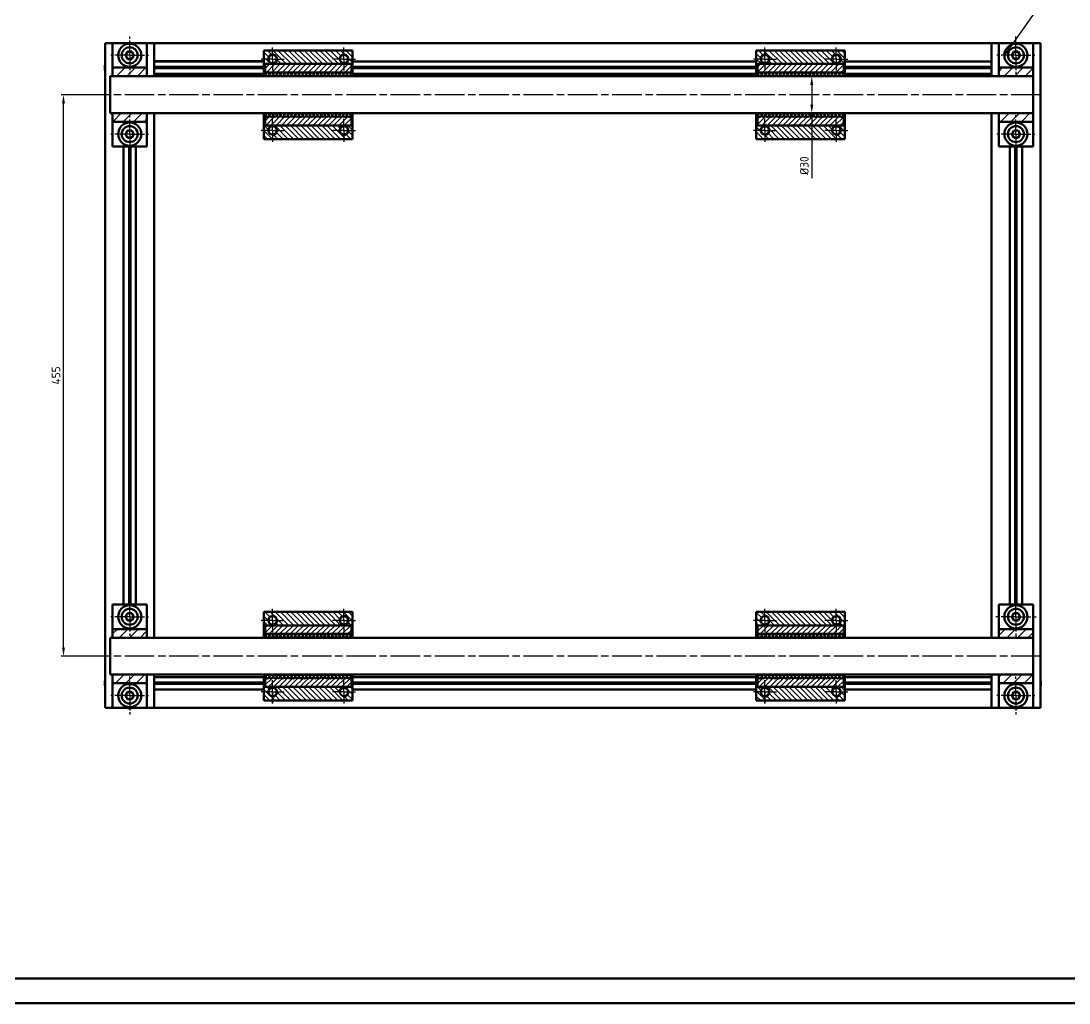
# Model space of a CAD drawing. Header units: millimetres. Extents: x 32504 to 36677, y 41990 to 42879.
# Drawn here: x 35896.6 to 36322.3, y 42037.6 to 42436.4 of the extents above; entities that cross this region are included whole.
import ezdxf

# ---------------------------------------------------------------- set-up
doc = ezdxf.new("R2010")
doc.units = ezdxf.units.MM
doc.linetypes.add('AM_ISO08W050', pattern=[18, 12, -1.5, 3, -1.5])
doc.linetypes.add('AM_ISO08W050x2', pattern=[9, 6, -0.75, 1.5, -0.75])
for name, color, linetype, lineweight in [('AM_0N', 7, 'Continuous', 50), ('AM_5', 3, 'Continuous', 25), ('Duong_tam', 4, 'AM_ISO08W050', 25), ('Net_dam', 7, 'Continuous', 50), ('Net_manh', 3, 'Continuous', 25)]:
    doc.layers.add(name, color=color, linetype=linetype, lineweight=lineweight)
doc.styles.add('TCVN', font='tcvn7284-2003i.ttf')
doc.dimstyles.new('TCVN$0', dxfattribs={"dimtxt": 3.5, "dimasz": 3.5, "dimexe": 1, "dimexo": 1, "dimgap": 1.3, "dimtad": 1, "dimdsep": 46, "dimtxsty": 'TCVN', "dimcen": 0, "dimclrd": 3, "dimclre": 3, "dimclrt": 2, "dimadec": 0, "dimazin": 2, "dimtp": 0.1, "dimtm": 0.1, "dimtfac": 0.71, "dimtmove": 0, "dimatfit": 3, "dimfxl": 1, "dimtfill": 1, "dimlwd": 25, "dimlwe": 25, "dimarcsym": 1})
pattern_1 = [(45, (46983.0845, 61853.6284), (-2.12132034, 2.12132034), [])]

# ---------------------------------------------------------------- blocks, each defined once
blk = doc.blocks.new('*D40')
at = {"layer": 'Defpoints', "color": 0, "transparency": 16777216}
for p in [(36226.78, 42413.98), (36217.83, 42398.98), (36226.78, 42398.98)]:
    blk.add_point(p, dxfattribs=at)
at = {"layer": 'Net_dam', "color": 3, "linetype": 'ByBlock', "lineweight": 25, "transparency": 16777216}
for p, q in [((36225.78, 42413.98), (36216.83, 42413.98)), ((36217.83, 42410.48), (36217.83, 42402.48)), ((36225.78, 42398.98), (36216.83, 42398.98)), ((36217.83, 42398.98), (36217.83, 42372.54))]:
    blk.add_line(p, q, dxfattribs=at)
at = {"layer": 'Net_dam', "color": 3, "transparency": 16777216}
for points in [[(36217.24, 42410.48), (36218.41, 42410.48), (36217.83, 42413.98)], [(36217.24, 42402.48), (36218.41, 42402.48), (36217.83, 42398.98)]]:
    blk.add_solid(points, dxfattribs=at)
at = {"layer": 'Net_dam', "color": 2, "transparency": 16777216, "insert": (36214.78, 42377.69), "char_height": 3.5, "attachment_point": 5, "rotation": 90, "style": 'TCVN', "bg_fill": 3, "box_fill_scale": 1.1, "bg_fill_color": 256, "bg_fill_true_color": 13158600, "bg_fill_transparency": 0}
blk.add_mtext('%%C30', dxfattribs=at)
blk = doc.blocks.new('*D41')
at = {"layer": 'Defpoints', "color": 0, "transparency": 16777216}
for p in [(35913.87, 42406.48), (35932.76, 42406.48), (35932.76, 42178.48)]:
    blk.add_point(p, dxfattribs=at)
at = {"layer": 'Net_dam', "color": 3, "linetype": 'ByBlock', "lineweight": 25, "transparency": 16777216}
for p, q in [((35931.76, 42406.48), (35912.87, 42406.48)), ((35913.87, 42181.98), (35913.87, 42402.98)), ((35931.76, 42178.48), (35912.87, 42178.48))]:
    blk.add_line(p, q, dxfattribs=at)
at = {"layer": 'Net_dam', "color": 3, "transparency": 16777216}
for points in [[(35913.29, 42402.98), (35914.46, 42402.98), (35913.87, 42406.48)], [(35913.29, 42181.98), (35914.46, 42181.98), (35913.87, 42178.48)]]:
    blk.add_solid(points, dxfattribs=at)
at = {"layer": 'Net_dam', "color": 2, "transparency": 16777216, "insert": (35910.82, 42292.48), "char_height": 3.5, "attachment_point": 5, "rotation": 90, "style": 'TCVN', "bg_fill": 3, "box_fill_scale": 1.1, "bg_fill_color": 256, "bg_fill_true_color": 13158600, "bg_fill_transparency": 0}
blk.add_mtext('455', dxfattribs=at)

msp = doc.modelspace()

# ---------------------------------------------------------------- hatches: boundary and pattern name
at = {"layer": 'AM_5'}
h = msp.add_hatch(color=256, dxfattribs=at)
edge = h.paths.add_edge_path(flags=0)
edge.add_arc((36296.0616, 42422.4845), 0.4375, 0, 360)
at = {"layer": 'Net_manh'}
h = msp.add_hatch(dxfattribs=at)
h.set_pattern_fill('_U', color=256, scale=1.5, angle=315, style=0, pattern_type=0)
h.set_pattern_definition([(315, (46983.0845, 61853.6284), (1.06066017, 1.06066017), [])])
h.paths.add_polyline_path([(36195.2958, 42196.4845), (36195.2958, 42190.9845), (36231.2958, 42190.9845), (36231.2958, 42196.4845)])
h.paths.add_polyline_path([(36197.1009, 42192.9845, -1), (36200.4907, 42192.9845, -1)], flags=16)
h.paths.add_polyline_path([(36229.4907, 42192.9845, -1), (36226.1009, 42192.9845, -1)], flags=16)
h.paths.add_polyline_path([(36231.2958, 42160.4845), (36231.2958, 42165.9845), (36195.2958, 42165.9845), (36195.2958, 42160.4845)])
h.paths.add_polyline_path([(36197.1009, 42163.9845, -1), (36200.4907, 42163.9845, -1)], flags=16)
h.paths.add_polyline_path([(36229.4907, 42163.9845, -1), (36226.1009, 42163.9845, -1)], flags=16)
h.paths.add_polyline_path([(35995.2958, 42196.4845), (35995.2958, 42190.9845), (36031.2958, 42190.9845), (36031.2958, 42196.4845)])
h.paths.add_polyline_path([(36029.4907, 42192.9845, -1), (36026.1009, 42192.9845, -1)], flags=16)
h.paths.add_polyline_path([(35997.1009, 42192.9845, -1), (36000.4907, 42192.9845, -1)], flags=16)
h.paths.add_polyline_path([(35995.2958, 42165.9845), (35995.2958, 42160.4845), (36031.2958, 42160.4845), (36031.2958, 42165.9845)])
h.paths.add_polyline_path([(35997.1009, 42163.9845, -1), (36000.4907, 42163.9845, -1)], flags=16)
h.paths.add_polyline_path([(36029.4907, 42163.9845, -1), (36026.1009, 42163.9845, -1)], flags=16)
h.paths.add_polyline_path([(36031.2958, 42418.9845), (36031.2958, 42424.4845), (35995.2958, 42424.4845), (35995.2958, 42418.9845)])
h.paths.add_polyline_path([(35997.1009, 42420.9845, -1), (36000.4907, 42420.9845, -1)], flags=16)
h.paths.add_polyline_path([(36029.4907, 42420.9845, -1), (36026.1009, 42420.9845, -1)], flags=16)
h.paths.add_polyline_path([(36031.2958, 42388.4845), (36031.2958, 42393.9845), (35995.2958, 42393.9845), (35995.2958, 42388.4845)])
h.paths.add_polyline_path([(35997.1009, 42391.9845, -1), (36000.4907, 42391.9845, -1)], flags=16)
h.paths.add_polyline_path([(36029.4907, 42391.9845, -1), (36026.1009, 42391.9845, -1)], flags=16)
h.paths.add_polyline_path([(36195.2958, 42424.4845), (36195.2958, 42418.9845), (36231.2958, 42418.9845), (36231.2958, 42424.4845)])
h.paths.add_polyline_path([(36197.1009, 42420.9845, -1), (36200.4907, 42420.9845, -1)], flags=16)
h.paths.add_polyline_path([(36229.4907, 42420.9845, -1), (36226.1009, 42420.9845, -1)], flags=16)
h.paths.add_polyline_path([(36231.2958, 42388.4845), (36231.2958, 42393.9845), (36195.2958, 42393.9845), (36195.2958, 42388.4845)])
h.paths.add_polyline_path([(36226.1009, 42391.9845, -1), (36229.4907, 42391.9845, -1)], flags=16)
h.paths.add_polyline_path([(36197.1009, 42391.9845, -1), (36200.4907, 42391.9845, -1)], flags=16)
h = msp.add_hatch(dxfattribs=at)
h.set_pattern_fill('_U', color=256, scale=3, angle=45, style=0, pattern_type=0)
h.set_pattern_definition(pattern_1)
h.paths.add_polyline_path([(35947.7616, 42185.9845), (35947.7616, 42189.4845), (35933.7616, 42189.4845), (35933.7616, 42185.9845)])
h.paths.add_polyline_path([(35947.7616, 42167.4845), (35947.7616, 42170.9845), (35933.7616, 42170.9845), (35933.7616, 42167.4845)])
h.paths.add_polyline_path([(35947.7616, 42413.9845), (35947.7616, 42417.4845), (35933.7616, 42417.4845), (35933.7616, 42413.9845)])
h.paths.add_polyline_path([(35947.7616, 42395.4845), (35947.7616, 42398.9845), (35933.7616, 42398.9845), (35933.7616, 42395.4845)])
h.paths.add_polyline_path([(36307.7616, 42413.9845), (36307.7616, 42417.4845), (36293.7616, 42417.4845), (36293.7616, 42413.9845)])
h.paths.add_polyline_path([(36307.7616, 42395.4845), (36307.7616, 42398.9845), (36293.7616, 42398.9845), (36293.7616, 42395.4845)])
h = msp.add_hatch(dxfattribs=at)
h.set_pattern_fill('_U', color=256, scale=1.5, angle=45, style=0, pattern_type=0)
h.set_pattern_definition([(45, (46983.0845, 61853.6284), (-1.06066017, 1.06066017), [])])
h.paths.add_polyline_path([(36195.7958, 42190.9845), (36230.7958, 42190.9845), (36230.7958, 42187.5265), (36195.7958, 42187.5265)])
h.paths.add_polyline_path([(36195.7958, 42170.1925, 0.46029597), (36196.6614, 42169.4515, 0.46029597), (36197.527, 42170.1925, 1), (36199.027, 42170.1925, 1), (36200.527, 42170.1925, 1), (36202.027, 42170.1925, 1), (36203.527, 42170.1925, 1), (36205.027, 42170.1925, 1), (36206.527, 42170.1925, 1), (36208.027, 42170.1925, 1), (36209.527, 42170.1925, 1), (36211.027, 42170.1925, 1), (36212.527, 42170.1925, 1), (36214.027, 42170.1925, 1), (36215.527, 42170.1925, 1), (36217.027, 42170.1925, 1), (36218.527, 42170.1925, 1), (36220.027, 42170.1925, 1), (36221.527, 42170.1925, 1), (36223.027, 42170.1925, 1), (36224.527, 42170.1925, 1), (36226.027, 42170.1925, 1), (36227.527, 42170.1925, 1), (36229.027, 42170.1925, 0.46802994), (36229.9114, 42169.4547, 0.46802994), (36230.7958, 42170.1925), (36230.7958, 42169.4425), (36230.7958, 42165.9845), (36195.7958, 42165.9845)])
h.paths.add_polyline_path([(35995.7958, 42190.9845), (36030.7958, 42190.9845), (36030.7958, 42187.5265), (35995.7958, 42187.5265)])
h.paths.add_polyline_path([(35995.7958, 42170.1925, 0.46029597), (35996.6614, 42169.4515, 0.46029597), (35997.527, 42170.1925, 1), (35999.027, 42170.1925, 1), (36000.527, 42170.1925, 1), (36002.027, 42170.1925, 1), (36003.527, 42170.1925, 1), (36005.027, 42170.1925, 1), (36006.527, 42170.1925, 1), (36008.027, 42170.1925, 1), (36009.527, 42170.1925, 1), (36011.027, 42170.1925, 1), (36012.527, 42170.1925, 1), (36014.027, 42170.1925, 1), (36015.527, 42170.1925, 1), (36017.027, 42170.1925, 1), (36018.527, 42170.1925, 1), (36020.027, 42170.1925, 1), (36021.527, 42170.1925, 1), (36023.027, 42170.1925, 1), (36024.527, 42170.1925, 1), (36026.027, 42170.1925, 1), (36027.527, 42170.1925, 1), (36029.027, 42170.1925, 0.46802994), (36029.9114, 42169.4547, 0.46802994), (36030.7958, 42170.1925), (36030.7958, 42169.4425), (36030.7958, 42165.9845), (35995.7958, 42165.9845)])
h.paths.add_polyline_path([(35995.7958, 42398.1925, 0.46029597), (35996.6614, 42397.4515, 0.46029597), (35997.527, 42398.1925, 1), (35999.027, 42398.1925, 1), (36000.527, 42398.1925, 1), (36002.027, 42398.1925, 1), (36003.527, 42398.1925, 1), (36005.027, 42398.1925, 1), (36006.527, 42398.1925, 1), (36008.027, 42398.1925, 1), (36009.527, 42398.1925, 1), (36011.027, 42398.1925, 1), (36012.527, 42398.1925, 1), (36014.027, 42398.1925, 1), (36015.527, 42398.1925, 1), (36017.027, 42398.1925, 1), (36018.527, 42398.1925, 1), (36020.027, 42398.1925, 1), (36021.527, 42398.1925, 1), (36023.027, 42398.1925, 1), (36024.527, 42398.1925, 1), (36026.027, 42398.1925, 1), (36027.527, 42398.1925, 1), (36029.027, 42398.1925, 0.46802994), (36029.9114, 42397.4547, 0.46802994), (36030.7958, 42398.1925), (36030.7958, 42397.4425), (36030.7958, 42393.9845), (35995.7958, 42393.9845)])
h.paths.add_polyline_path([(35995.7958, 42418.9845), (36030.7958, 42418.9845), (36030.7958, 42415.5265), (35995.7958, 42415.5265)])
h.paths.add_polyline_path([(36195.7958, 42418.9845), (36230.7958, 42418.9845), (36230.7958, 42415.5265), (36195.7958, 42415.5265)])
h.paths.add_polyline_path([(36195.7958, 42398.1925, 0.46029597), (36196.6614, 42397.4515, 0.46029597), (36197.527, 42398.1925, 1), (36199.027, 42398.1925, 1), (36200.527, 42398.1925, 1), (36202.027, 42398.1925, 1), (36203.527, 42398.1925, 1), (36205.027, 42398.1925, 1), (36206.527, 42398.1925, 1), (36208.027, 42398.1925, 1), (36209.527, 42398.1925, 1), (36211.027, 42398.1925, 1), (36212.527, 42398.1925, 1), (36214.027, 42398.1925, 1), (36215.527, 42398.1925, 1), (36217.027, 42398.1925, 1), (36218.527, 42398.1925, 1), (36220.027, 42398.1925, 1), (36221.527, 42398.1925, 1), (36223.027, 42398.1925, 1), (36224.527, 42398.1925, 1), (36226.027, 42398.1925, 1), (36227.527, 42398.1925, 1), (36229.027, 42398.1925, 0.46802994), (36229.9114, 42397.4547, 0.46802994), (36230.7958, 42398.1925), (36230.7958, 42397.4425), (36230.7958, 42393.9845), (36195.7958, 42393.9845)])
h = msp.add_hatch(dxfattribs=at)
h.set_pattern_fill('_U', color=256, scale=3, angle=45, style=0, pattern_type=0)
h.set_pattern_definition(pattern_1)
h.paths.add_polyline_path([(36307.7616, 42185.9845), (36307.7616, 42189.4845), (36293.7616, 42189.4845), (36293.7616, 42185.9845)])
h.paths.add_polyline_path([(36293.7616, 42170.9845), (36293.7616, 42167.4845), (36307.7616, 42167.4845), (36307.7616, 42170.9845)])

# ---------------------------------------------------------------- linework, layer by layer
at = {"layer": 'AM_0N'}
for centre in [(35940.7616, 42422.4845), (36300.7616, 42422.4845), (35940.7616, 42390.4845), (36300.7616, 42390.4845), (35940.7616, 42194.4845), (36300.7616, 42194.4845), (35940.7616, 42162.4845), (36300.7616, 42162.4845)]:
    msp.add_circle(centre, 4.7, dxfattribs=at)
at = {"layer": 'AM_5'}
for p in [(36321.4337, 42458.4528), (36296.3138, 42422.842)]:
    msp.add_line(p, (36298.079, 42425.3445), dxfattribs=at)
at = {"layer": 'Duong_tam', "linetype": 'AM_ISO08W050x2'}
for p, q in [((35940.7616, 42422.4845), (35940.7616, 42430.1845)), ((36300.7616, 42422.4845), (36300.7616, 42430.1845)), ((35998.7958, 42420.9845), (35998.7958, 42425.6794)), ((35998.7958, 42420.9845), (35998.7958, 42425.6794)), ((36027.7958, 42420.9845), (36027.7958, 42425.6794)), ((36027.7958, 42420.9845), (36027.7958, 42425.6794)), ((36198.7958, 42420.9845), (36198.7958, 42425.6794)), ((36227.7958, 42420.9845), (36227.7958, 42425.6794)), ((35940.7616, 42422.4845), (35933.0616, 42422.4845)), ((35940.7616, 42422.4845), (35940.7616, 42414.7845)), ((35940.7616, 42422.4845), (35948.4616, 42422.4845)), ((35998.7958, 42420.9845), (35994.1009, 42420.9845)), ((35998.7958, 42420.9845), (35994.1009, 42420.9845)), ((35998.7958, 42420.9845), (36003.4907, 42420.9845)), ((35998.7958, 42420.9845), (36003.4907, 42420.9845)), ((35998.7958, 42420.9845), (35998.7958, 42416.2896)), ((35998.7958, 42420.9845), (35998.7958, 42416.2896)), ((36027.7958, 42420.9845), (36023.1009, 42420.9845)), ((36027.7958, 42420.9845), (36023.1009, 42420.9845)), ((36027.7958, 42420.9845), (36032.4907, 42420.9845)), ((36027.7958, 42420.9845), (36032.4907, 42420.9845)), ((36027.7958, 42420.9845), (36027.7958, 42416.2896)), ((36027.7958, 42420.9845), (36027.7958, 42416.2896)), ((36198.7958, 42420.9845), (36194.1009, 42420.9845)), ((36198.7958, 42420.9845), (36203.4907, 42420.9845)), ((36198.7958, 42420.9845), (36198.7958, 42416.2896)), ((36227.7958, 42420.9845), (36223.1009, 42420.9845)), ((36227.7958, 42420.9845), (36232.4907, 42420.9845)), ((36227.7958, 42420.9845), (36227.7958, 42416.2896)), ((36300.7616, 42422.4845), (36293.0616, 42422.4845)), ((36300.7616, 42422.4845), (36300.7616, 42414.7845)), ((36300.7616, 42422.4845), (36308.4616, 42422.4845)), ((35940.7616, 42390.4845), (35940.7616, 42398.1845)), ((35998.7958, 42391.9845), (35998.7958, 42396.6794)), ((35998.7958, 42391.9845), (35998.7958, 42396.6794)), ((36027.7958, 42391.9845), (36027.7958, 42396.6794)), ((36027.7958, 42391.9845), (36027.7958, 42396.6794)), ((36198.7958, 42391.9845), (36198.7958, 42396.6794)), ((36300.7616, 42390.4845), (36300.7616, 42398.1845)), ((35940.7616, 42390.4845), (35933.0616, 42390.4845)), ((35940.7616, 42390.4845), (35940.7616, 42382.7845)), ((35940.7616, 42390.4845), (35948.4616, 42390.4845)), ((35998.7958, 42391.9845), (35994.1009, 42391.9845)), ((35998.7958, 42391.9845), (35994.1009, 42391.9845)), ((35998.7958, 42391.9845), (36003.4907, 42391.9845)), ((35998.7958, 42391.9845), (36003.4907, 42391.9845)), ((35998.7958, 42391.9845), (35998.7958, 42387.2896)), ((35998.7958, 42391.9845), (35998.7958, 42387.2896)), ((36027.7958, 42391.9845), (36023.1009, 42391.9845)), ((36027.7958, 42391.9845), (36023.1009, 42391.9845)), ((36027.7958, 42391.9845), (36032.4907, 42391.9845)), ((36027.7958, 42391.9845), (36032.4907, 42391.9845)), ((36027.7958, 42391.9845), (36027.7958, 42387.2896)), ((36027.7958, 42391.9845), (36027.7958, 42387.2896)), ((36198.7958, 42391.9845), (36194.1009, 42391.9845)), ((36198.7958, 42391.9845), (36203.4907, 42391.9845)), ((36198.7958, 42391.9845), (36198.7958, 42387.2896)), ((36300.7616, 42390.4845), (36293.0616, 42390.4845)), ((36300.7616, 42390.4845), (36300.7616, 42382.7845)), ((36300.7616, 42390.4845), (36308.4616, 42390.4845)), ((35940.7616, 42194.4845), (35940.7616, 42202.1845)), ((36300.7616, 42194.4845), (36300.7616, 42202.6423)), ((35940.7616, 42194.4845), (35933.0616, 42194.4845)), ((35940.7616, 42194.4845), (35940.7616, 42186.7845)), ((35940.7616, 42194.4845), (35948.4616, 42194.4845)), ((35998.7958, 42192.9845), (35998.7958, 42197.6794)), ((35998.7958, 42192.9845), (35998.7958, 42197.6794)), ((35998.7958, 42192.9845), (35998.7958, 42197.6794)), ((36027.7958, 42192.9845), (36027.7958, 42197.6794)), ((36027.7958, 42192.9845), (36027.7958, 42197.6794)), ((36027.7958, 42192.9845), (36027.7958, 42197.6794)), ((36198.7958, 42192.9845), (36198.7958, 42197.6794)), ((36198.7958, 42192.9845), (36198.7958, 42197.6794)), ((36198.7958, 42192.9845), (36198.7958, 42197.6794)), ((36227.7958, 42192.9845), (36227.7958, 42197.6794)), ((36227.7958, 42192.9845), (36227.7958, 42197.6794)), ((36227.7958, 42192.9845), (36227.7958, 42197.6794)), ((36300.7616, 42194.4845), (36292.6038, 42194.4845)), ((36300.7616, 42194.4845), (36300.7616, 42186.3268)), ((36300.7616, 42194.4845), (36308.9193, 42194.4845)), ((35998.7958, 42192.9845), (35994.1009, 42192.9845)), ((35998.7958, 42192.9845), (35994.1009, 42192.9845)), ((35998.7958, 42192.9845), (35994.1009, 42192.9845)), ((35998.7958, 42192.9845), (36003.4907, 42192.9845)), ((35998.7958, 42192.9845), (36003.4907, 42192.9845)), ((35998.7958, 42192.9845), (36003.4907, 42192.9845)), ((35998.7958, 42192.9845), (35998.7958, 42188.2896)), ((35998.7958, 42192.9845), (35998.7958, 42188.2896)), ((35998.7958, 42192.9845), (35998.7958, 42188.2896)), ((36027.7958, 42192.9845), (36023.1009, 42192.9845)), ((36027.7958, 42192.9845), (36023.1009, 42192.9845)), ((36027.7958, 42192.9845), (36023.1009, 42192.9845)), ((36027.7958, 42192.9845), (36032.4907, 42192.9845)), ((36027.7958, 42192.9845), (36032.4907, 42192.9845)), ((36027.7958, 42192.9845), (36032.4907, 42192.9845)), ((36027.7958, 42192.9845), (36027.7958, 42188.2896)), ((36027.7958, 42192.9845), (36027.7958, 42188.2896)), ((36027.7958, 42192.9845), (36027.7958, 42188.2896)), ((36198.7958, 42192.9845), (36194.1009, 42192.9845)), ((36198.7958, 42192.9845), (36194.1009, 42192.9845)), ((36198.7958, 42192.9845), (36194.1009, 42192.9845)), ((36198.7958, 42192.9845), (36203.4907, 42192.9845)), ((36198.7958, 42192.9845), (36203.4907, 42192.9845)), ((36198.7958, 42192.9845), (36203.4907, 42192.9845)), ((36198.7958, 42192.9845), (36198.7958, 42188.2896)), ((36198.7958, 42192.9845), (36198.7958, 42188.2896)), ((36198.7958, 42192.9845), (36198.7958, 42188.2896)), ((36227.7958, 42192.9845), (36223.1009, 42192.9845)), ((36227.7958, 42192.9845), (36223.1009, 42192.9845)), ((36227.7958, 42192.9845), (36223.1009, 42192.9845)), ((36227.7958, 42192.9845), (36232.4907, 42192.9845)), ((36227.7958, 42192.9845), (36232.4907, 42192.9845)), ((36227.7958, 42192.9845), (36232.4907, 42192.9845)), ((36227.7958, 42192.9845), (36227.7958, 42188.2896)), ((36227.7958, 42192.9845), (36227.7958, 42188.2896)), ((36227.7958, 42192.9845), (36227.7958, 42188.2896)), ((35940.7616, 42162.4845), (35940.7616, 42170.1845)), ((36300.7616, 42162.4845), (36300.7616, 42170.1845)), ((35998.7958, 42163.9845), (35998.7958, 42168.6794)), ((35998.7958, 42163.9845), (35998.7958, 42168.6794)), ((35998.7958, 42159.2896), (35998.7958, 42168.6794)), ((36027.7958, 42163.9845), (36027.7958, 42168.6794)), ((36027.7958, 42163.9845), (36027.7958, 42168.6794)), ((36027.7958, 42163.9845), (36027.7958, 42168.6794)), ((36198.7958, 42163.9845), (36198.7958, 42168.6794)), ((36198.7958, 42163.9845), (36198.7958, 42168.6794)), ((36198.7958, 42159.2896), (36198.7958, 42168.6794)), ((36227.7958, 42163.9845), (36227.7958, 42168.6794)), ((36227.7958, 42163.9845), (36227.7958, 42168.6794)), ((36227.7958, 42163.9845), (36227.7958, 42168.6794)), ((35940.7616, 42162.4845), (35933.0616, 42162.4845)), ((35940.7616, 42162.4845), (35940.7616, 42154.7845)), ((35940.7616, 42162.4845), (35948.4616, 42162.4845)), ((35998.7958, 42163.9845), (35994.1009, 42163.9845)), ((35998.7958, 42163.9845), (35994.1009, 42163.9845)), ((35998.7958, 42163.9845), (36003.4907, 42163.9845)), ((35998.7958, 42163.9845), (36003.4907, 42163.9845)), ((35998.7958, 42163.9845), (35998.7958, 42159.2896)), ((35998.7958, 42163.9845), (35998.7958, 42159.2896)), ((36027.7958, 42163.9845), (36023.1009, 42163.9845)), ((36027.7958, 42163.9845), (36023.1009, 42163.9845)), ((36027.7958, 42163.9845), (36023.1009, 42163.9845)), ((36027.7958, 42163.9845), (36032.4907, 42163.9845)), ((36027.7958, 42163.9845), (36032.4907, 42163.9845)), ((36027.7958, 42163.9845), (36032.4907, 42163.9845)), ((36027.7958, 42163.9845), (36027.7958, 42159.2896)), ((36027.7958, 42163.9845), (36027.7958, 42159.2896)), ((36027.7958, 42163.9845), (36027.7958, 42159.2896)), ((36198.7958, 42163.9845), (36194.1009, 42163.9845)), ((36198.7958, 42163.9845), (36194.1009, 42163.9845)), ((36198.7958, 42163.9845), (36203.4907, 42163.9845)), ((36198.7958, 42163.9845), (36203.4907, 42163.9845)), ((36198.7958, 42163.9845), (36198.7958, 42159.2896)), ((36198.7958, 42163.9845), (36198.7958, 42159.2896)), ((36227.7958, 42163.9845), (36223.1009, 42163.9845)), ((36227.7958, 42163.9845), (36223.1009, 42163.9845)), ((36227.7958, 42163.9845), (36223.1009, 42163.9845)), ((36227.7958, 42163.9845), (36232.4907, 42163.9845)), ((36227.7958, 42163.9845), (36232.4907, 42163.9845)), ((36227.7958, 42163.9845), (36232.4907, 42163.9845)), ((36227.7958, 42163.9845), (36227.7958, 42159.2896)), ((36227.7958, 42163.9845), (36227.7958, 42159.2896)), ((36227.7958, 42163.9845), (36227.7958, 42159.2896)), ((36300.7616, 42162.4845), (36293.0616, 42162.4845)), ((36300.7616, 42162.4845), (36300.7616, 42154.7845)), ((36300.7616, 42162.4845), (36308.4616, 42162.4845))]:
    msp.add_line(p, q, dxfattribs=at)
at = {"layer": 'Duong_tam'}
msp.add_line((36310.7616, 42178.4845), (35929.7616, 42178.4845), dxfattribs=at)
at = {"layer": 'Net_dam'}
for p, q in [((35930.7616, 42157.4845), (35930.7616, 42427.4845)), ((35932.2616, 42427.4845), (35930.7616, 42427.4845)), ((35933.7616, 42427.4845), (35932.2616, 42427.4845)), ((35947.7616, 42427.4845), (35933.7616, 42427.4845)), ((35933.7616, 42417.4845), (35933.7616, 42427.4845)), ((35947.7616, 42417.4845), (35947.7616, 42427.4845)), ((35949.2616, 42427.4845), (35947.7616, 42427.4845)), ((35950.7616, 42427.4845), (35949.2616, 42427.4845)), ((35950.7616, 42427.4845), (36290.7616, 42427.4845)), ((35950.7616, 42427.4845), (35950.7616, 42425.9845)), ((35950.7616, 42425.9845), (35950.7616, 42420.1345)), ((35995.2958, 42424.4845), (35995.2958, 42418.9845)), ((35995.2958, 42424.4845), (36031.2958, 42424.4845)), ((36031.2958, 42424.4845), (36031.2958, 42418.9845)), ((36195.2958, 42424.4845), (36231.2958, 42424.4845)), ((36195.2958, 42424.4845), (36195.2958, 42418.9845)), ((36231.2958, 42424.4845), (36231.2958, 42418.9845)), ((36290.7616, 42425.9845), (36290.7616, 42427.4845)), ((36292.2616, 42427.4845), (36290.7616, 42427.4845)), ((36290.7616, 42420.1345), (36290.7616, 42425.9845)), ((36293.7616, 42427.4845), (36292.2616, 42427.4845)), ((36307.7616, 42427.4845), (36293.7616, 42427.4845)), ((36293.7616, 42417.4845), (36293.7616, 42427.4845)), ((36307.7616, 42417.4845), (36307.7616, 42427.4845)), ((36309.2616, 42427.4845), (36307.7616, 42427.4845)), ((36310.7616, 42427.4845), (36309.2616, 42427.4845)), ((36310.7616, 42157.4845), (36310.7616, 42427.4845)), ((35939.0237, 42422.4845), (35939.8927, 42423.9895)), ((35939.0237, 42422.4845), (35939.8927, 42420.9795)), ((35939.8927, 42423.9895), (35941.6305, 42423.9895)), ((35941.6305, 42420.9795), (35939.8927, 42420.9795)), ((35942.4994, 42422.4845), (35941.6305, 42423.9895)), ((35941.6305, 42420.9795), (35942.4994, 42422.4845)), ((35950.7616, 42420.1345), (35950.7616, 42419.9845)), ((35950.7616, 42420.1345), (35995.2958, 42420.1345)), ((35950.7616, 42414.9845), (35950.7616, 42419.9845)), ((35950.7616, 42419.9845), (35995.2958, 42419.9845)), ((36031.2958, 42419.9845), (36195.2958, 42419.9845)), ((36231.2958, 42419.9845), (36290.7616, 42419.9845)), ((36290.7616, 42419.9845), (36290.7616, 42420.1345)), ((36290.7616, 42414.9845), (36290.7616, 42419.9845)), ((36299.0237, 42422.4845), (36299.8927, 42423.9895)), ((36299.0237, 42422.4845), (36299.8927, 42420.9795)), ((36299.8927, 42423.9895), (36301.6305, 42423.9895)), ((36301.6305, 42420.9795), (36299.8927, 42420.9795)), ((36302.4994, 42422.4845), (36301.6305, 42423.9895)), ((36301.6305, 42420.9795), (36302.4994, 42422.4845)), ((35947.7616, 42417.4845), (35933.7616, 42417.4845)), ((35933.7616, 42413.9845), (35933.7616, 42417.4845)), ((35947.7616, 42413.9845), (35947.7616, 42417.4845)), ((35950.7616, 42417.7443), (35995.2958, 42417.7443)), ((35950.7616, 42417.4845), (35995.2958, 42417.4845)), ((35950.7616, 42417.2247), (35995.2958, 42417.2247)), ((35995.2958, 42418.9845), (36031.2958, 42418.9845)), ((35995.2958, 42418.9845), (35995.2958, 42413.9845)), ((35995.7958, 42418.9845), (35995.7958, 42413.9845)), ((35995.7958, 42418.9845), (36030.7958, 42418.9845)), ((36030.7958, 42418.9845), (36030.7958, 42413.9845)), ((36031.2958, 42413.9845), (36031.2958, 42418.9845)), ((36031.2958, 42417.7443), (36195.2958, 42417.7443)), ((36031.2958, 42417.4845), (36195.2958, 42417.4845)), ((36031.2958, 42417.2247), (36195.2958, 42417.2247)), ((36195.2958, 42418.9845), (36231.2958, 42418.9845)), ((36195.2958, 42418.9845), (36195.2958, 42413.9845)), ((36195.7958, 42418.9845), (36195.7958, 42413.9845)), ((36195.7958, 42418.9845), (36230.7958, 42418.9845)), ((36230.7958, 42418.9845), (36230.7958, 42413.9845)), ((36231.2958, 42413.9845), (36231.2958, 42418.9845)), ((36231.2958, 42417.7443), (36290.7616, 42417.7443)), ((36231.2958, 42417.4845), (36290.7616, 42417.4845)), ((36231.2958, 42417.2247), (36290.7616, 42417.2247)), ((36307.7616, 42417.4845), (36293.7616, 42417.4845)), ((36293.7616, 42413.9845), (36293.7616, 42417.4845)), ((36307.7616, 42413.9845), (36307.7616, 42417.4845)), ((36307.7616, 42413.9845), (35932.7616, 42413.9845)), ((35932.7616, 42413.9845), (35932.7616, 42398.9845)), ((35947.7616, 42413.9845), (35933.7616, 42413.9845)), ((35950.7616, 42414.9845), (35995.2958, 42414.9845)), ((35950.7616, 42414.9845), (35950.7616, 42414.8345)), ((35950.7616, 42413.9845), (35950.7616, 42414.8345)), ((35995.7958, 42415.5265), (35995.7958, 42414.0265)), ((36030.7958, 42415.5265), (35995.7958, 42415.5265)), ((35995.7958, 42413.9845), (36030.7958, 42413.9845)), ((35995.7958, 42413.9845), (36030.7958, 42413.9845)), ((36030.7958, 42415.5265), (36030.7958, 42414.0265)), ((36031.2958, 42414.9845), (36195.2958, 42414.9845)), ((36195.7958, 42415.5265), (36195.7958, 42414.0265)), ((36230.7958, 42415.5265), (36195.7958, 42415.5265)), ((36195.7958, 42413.9845), (36230.7958, 42413.9845)), ((36230.7958, 42415.5265), (36230.7958, 42414.0265)), ((36231.2958, 42414.9845), (36290.7616, 42414.9845)), ((36290.7616, 42414.8345), (36290.7616, 42414.9845)), ((36290.7616, 42413.9845), (36290.7616, 42414.8345)), ((36307.7616, 42413.9845), (36293.7616, 42413.9845)), ((36307.7616, 42398.9845), (36307.7616, 42413.9845)), ((35932.7616, 42398.9845), (36307.7616, 42398.9845)), ((35933.7616, 42398.9845), (35947.7616, 42398.9845)), ((35933.7616, 42395.4845), (35933.7616, 42398.9845)), ((35947.7616, 42395.4845), (35947.7616, 42398.9845)), ((35950.7616, 42185.9845), (35950.7616, 42398.9845)), ((35995.2958, 42398.9845), (35995.2958, 42393.9845)), ((36030.7958, 42398.9845), (35995.7958, 42398.9845)), ((35995.7958, 42398.9845), (35995.7958, 42393.9845)), ((36030.7958, 42398.9845), (35995.7958, 42398.9845)), ((35995.7958, 42397.4425), (35995.7958, 42398.9425)), ((36030.7958, 42398.9845), (36030.7958, 42393.9845)), ((36030.7958, 42397.4425), (36030.7958, 42398.9425)), ((36031.2958, 42393.9845), (36031.2958, 42398.9845)), ((36195.2958, 42398.9845), (36195.2958, 42393.9845)), ((36230.7958, 42398.9845), (36195.7958, 42398.9845)), ((36195.7958, 42398.9845), (36195.7958, 42393.9845)), ((36195.7958, 42397.4425), (36195.7958, 42398.9425)), ((36230.7958, 42398.9845), (36230.7958, 42393.9845)), ((36230.7958, 42397.4425), (36230.7958, 42398.9425)), ((36231.2958, 42393.9845), (36231.2958, 42398.9845)), ((36290.7616, 42185.9845), (36290.7616, 42398.9845)), ((36293.7616, 42398.9845), (36307.7616, 42398.9845)), ((36293.7616, 42395.4845), (36293.7616, 42398.9845)), ((36307.7616, 42395.4845), (36307.7616, 42398.9845)), ((35933.7616, 42395.4845), (35947.7616, 42395.4845)), ((35933.7616, 42385.4845), (35933.7616, 42395.4845)), ((35947.7616, 42385.4845), (35947.7616, 42395.4845)), ((36293.7616, 42395.4845), (36307.7616, 42395.4845)), ((36293.7616, 42385.4845), (36293.7616, 42395.4845)), ((36307.7616, 42385.4845), (36307.7616, 42395.4845)), ((35939.0237, 42390.4845), (35939.8927, 42391.9895)), ((35939.0237, 42390.4845), (35939.8927, 42388.9795)), ((35939.8927, 42391.9895), (35941.6305, 42391.9895)), ((35942.4994, 42390.4845), (35941.6305, 42391.9895)), ((35941.6305, 42388.9795), (35942.4994, 42390.4845)), ((36031.2958, 42393.9845), (35995.2958, 42393.9845)), ((35995.2958, 42393.9845), (35995.2958, 42388.4845)), ((36030.7958, 42393.9845), (35995.7958, 42393.9845)), ((36031.2958, 42393.9845), (36031.2958, 42388.4845)), ((36231.2958, 42393.9845), (36195.2958, 42393.9845)), ((36195.2958, 42393.9845), (36195.2958, 42388.4845)), ((36230.7958, 42393.9845), (36195.7958, 42393.9845)), ((36231.2958, 42393.9845), (36231.2958, 42388.4845)), ((36299.0237, 42390.4845), (36299.8927, 42391.9895)), ((36299.0237, 42390.4845), (36299.8927, 42388.9795)), ((36299.8927, 42391.9895), (36301.6305, 42391.9895)), ((36302.4994, 42390.4845), (36301.6305, 42391.9895)), ((36301.6305, 42388.9795), (36302.4994, 42390.4845)), ((35941.6305, 42388.9795), (35939.8927, 42388.9795)), ((36031.2958, 42388.4845), (35995.2958, 42388.4845)), ((36231.2958, 42388.4845), (36195.2958, 42388.4845)), ((36301.6305, 42388.9795), (36299.8927, 42388.9795)), ((35947.7616, 42385.4845), (35933.7616, 42385.4845)), ((35938.2616, 42199.4845), (35938.2616, 42385.4845)), ((35940.5018, 42199.4845), (35940.5018, 42385.4845)), ((35940.7616, 42199.4845), (35940.7616, 42385.4845)), ((35941.0214, 42199.4845), (35941.0214, 42385.4845)), ((35943.2616, 42199.4845), (35943.2616, 42385.4845)), ((36307.7616, 42385.4845), (36293.7616, 42385.4845)), ((36298.2616, 42199.4845), (36298.2616, 42385.4845)), ((36300.5018, 42199.4845), (36300.5018, 42385.4845)), ((36300.7616, 42199.4845), (36300.7616, 42385.4845)), ((36301.0214, 42199.4845), (36301.0214, 42385.4845)), ((36303.2616, 42199.4845), (36303.2616, 42385.4845)), ((35947.7616, 42199.4845), (35933.7616, 42199.4845)), ((35933.7616, 42189.4845), (35933.7616, 42199.4845)), ((35947.7616, 42189.4845), (35947.7616, 42199.4845)), ((36307.7616, 42199.4845), (36293.7616, 42199.4845)), ((36293.7616, 42189.4845), (36293.7616, 42199.4845)), ((36307.7616, 42189.4845), (36307.7616, 42199.4845)), ((35939.0237, 42194.4845), (35939.8927, 42195.9895)), ((35939.0237, 42194.4845), (35939.8927, 42192.9795)), ((35939.8927, 42195.9895), (35941.6305, 42195.9895)), ((35942.4994, 42194.4845), (35941.6305, 42195.9895)), ((35941.6305, 42192.9795), (35942.4994, 42194.4845)), ((35995.2958, 42196.4845), (35995.2958, 42190.9845)), ((35995.2958, 42196.4845), (36031.2958, 42196.4845)), ((36031.2958, 42196.4845), (36031.2958, 42190.9845)), ((36195.2958, 42196.4845), (36195.2958, 42190.9845)), ((36195.2958, 42196.4845), (36231.2958, 42196.4845)), ((36231.2958, 42196.4845), (36231.2958, 42190.9845)), ((36299.0237, 42194.4845), (36299.8927, 42195.9895)), ((36299.0237, 42194.4845), (36299.8927, 42192.9795)), ((36299.8927, 42195.9895), (36301.6305, 42195.9895)), ((36302.4994, 42194.4845), (36301.6305, 42195.9895)), ((36301.6305, 42192.9795), (36302.4994, 42194.4845)), ((35941.6305, 42192.9795), (35939.8927, 42192.9795)), ((35995.2958, 42190.9845), (36031.2958, 42190.9845)), ((35995.2958, 42190.9845), (35995.2958, 42185.9845)), ((35995.7958, 42190.9845), (36030.7958, 42190.9845)), ((35995.7958, 42190.9845), (35995.7958, 42185.9845)), ((36030.7958, 42190.9845), (36030.7958, 42185.9845)), ((36031.2958, 42185.9845), (36031.2958, 42190.9845)), ((36195.2958, 42190.9845), (36231.2958, 42190.9845)), ((36195.2958, 42190.9845), (36195.2958, 42185.9845)), ((36195.7958, 42190.9845), (36230.7958, 42190.9845)), ((36195.7958, 42190.9845), (36195.7958, 42185.9845)), ((36230.7958, 42190.9845), (36230.7958, 42185.9845)), ((36231.2958, 42185.9845), (36231.2958, 42190.9845)), ((36301.6305, 42192.9795), (36299.8927, 42192.9795)), ((36307.7616, 42185.9845), (35932.7616, 42185.9845)), ((35932.7616, 42185.9845), (35932.7616, 42170.9845)), ((35947.7616, 42189.4845), (35933.7616, 42189.4845)), ((35933.7616, 42185.9845), (35933.7616, 42189.4845)), ((35947.7616, 42185.9845), (35933.7616, 42185.9845)), ((35947.7616, 42185.9845), (35947.7616, 42189.4845)), ((35995.7958, 42187.5265), (35995.7958, 42186.0265)), ((36030.7958, 42187.5265), (35995.7958, 42187.5265)), ((35995.7958, 42185.9845), (36030.7958, 42185.9845)), ((35995.7958, 42185.9845), (36030.7958, 42185.9845)), ((36030.7958, 42187.5265), (36030.7958, 42186.0265)), ((36195.7958, 42187.5265), (36195.7958, 42186.0265)), ((36230.7958, 42187.5265), (36195.7958, 42187.5265)), ((36195.7958, 42185.9845), (36230.7958, 42185.9845)), ((36195.7958, 42185.9845), (36230.7958, 42185.9845)), ((36230.7958, 42187.5265), (36230.7958, 42186.0265)), ((36307.7616, 42189.4845), (36293.7616, 42189.4845)), ((36293.7616, 42185.9845), (36293.7616, 42189.4845)), ((36307.7616, 42185.9845), (36293.7616, 42185.9845)), ((36307.7616, 42185.9845), (36307.7616, 42189.4845)), ((36307.7616, 42170.9845), (36307.7616, 42185.9845)), ((35932.7616, 42170.9845), (36307.7616, 42170.9845)), ((35933.7616, 42170.9845), (35947.7616, 42170.9845)), ((35933.7616, 42167.4845), (35933.7616, 42170.9845)), ((35947.7616, 42167.4845), (35947.7616, 42170.9845)), ((35950.7616, 42170.1345), (35950.7616, 42170.9845)), ((35950.7616, 42170.1345), (35950.7616, 42169.9845)), ((35950.7616, 42164.9845), (35950.7616, 42169.9845)), ((35950.7616, 42169.9845), (35995.2958, 42169.9845)), ((35995.2958, 42170.9845), (35995.2958, 42165.9845)), ((36030.7958, 42170.9845), (35995.7958, 42170.9845)), ((35995.7958, 42170.9845), (35995.7958, 42165.9845)), ((36030.7958, 42170.9845), (35995.7958, 42170.9845)), ((35995.7958, 42169.4425), (35995.7958, 42170.9425)), ((36030.7958, 42170.9845), (36030.7958, 42165.9845)), ((36030.7958, 42169.4425), (36030.7958, 42170.9425)), ((36031.2958, 42165.9845), (36031.2958, 42170.9845)), ((36031.2958, 42169.9845), (36195.2958, 42169.9845)), ((36195.2958, 42170.9845), (36195.2958, 42165.9845)), ((36230.7958, 42170.9845), (36195.7958, 42170.9845)), ((36195.7958, 42170.9845), (36195.7958, 42165.9845)), ((36230.7958, 42170.9845), (36195.7958, 42170.9845)), ((36195.7958, 42169.4425), (36195.7958, 42170.9425)), ((36230.7958, 42170.9845), (36230.7958, 42165.9845)), ((36230.7958, 42169.4425), (36230.7958, 42170.9425)), ((36231.2958, 42165.9845), (36231.2958, 42170.9845)), ((36231.2958, 42169.9845), (36290.7616, 42169.9845)), ((36290.7616, 42170.1345), (36290.7616, 42170.9845)), ((36290.7616, 42169.9845), (36290.7616, 42170.1345)), ((36290.7616, 42164.9845), (36290.7616, 42169.9845)), ((36293.7616, 42170.9845), (36307.7616, 42170.9845)), ((36293.7616, 42167.4845), (36293.7616, 42170.9845)), ((36307.7616, 42167.4845), (36307.7616, 42170.9845)), ((35933.7616, 42167.4845), (35947.7616, 42167.4845)), ((35933.7616, 42157.4845), (35933.7616, 42167.4845)), ((35947.7616, 42157.4845), (35947.7616, 42167.4845)), ((35950.7616, 42167.7443), (35995.2958, 42167.7443)), ((35950.7616, 42167.4845), (35995.2958, 42167.4845)), ((35950.7616, 42167.2247), (35995.2958, 42167.2247)), ((35950.7616, 42164.9845), (35995.2958, 42164.9845)), ((35950.7616, 42164.9845), (35950.7616, 42164.8345)), ((35950.7616, 42158.9845), (35950.7616, 42164.8345)), ((36031.2958, 42165.9845), (35995.2958, 42165.9845)), ((35995.2958, 42165.9845), (35995.2958, 42160.4845)), ((36030.7958, 42165.9845), (35995.7958, 42165.9845)), ((36031.2958, 42167.7443), (36195.2958, 42167.7443)), ((36031.2958, 42167.4845), (36195.2958, 42167.4845)), ((36031.2958, 42167.2247), (36195.2958, 42167.2247)), ((36031.2958, 42165.9845), (36031.2958, 42160.4845)), ((36031.2958, 42164.9845), (36195.2958, 42164.9845)), ((36231.2958, 42165.9845), (36195.2958, 42165.9845)), ((36195.2958, 42165.9845), (36195.2958, 42160.4845)), ((36230.7958, 42165.9845), (36195.7958, 42165.9845)), ((36231.2958, 42167.7443), (36290.7616, 42167.7443)), ((36231.2958, 42167.4845), (36290.7616, 42167.4845)), ((36231.2958, 42167.2247), (36290.7616, 42167.2247)), ((36231.2958, 42165.9845), (36231.2958, 42160.4845)), ((36231.2958, 42164.9845), (36290.7616, 42164.9845)), ((36290.7616, 42164.8345), (36290.7616, 42164.9845)), ((36290.7616, 42158.9845), (36290.7616, 42164.8345)), ((36293.7616, 42167.4845), (36307.7616, 42167.4845)), ((36293.7616, 42157.4845), (36293.7616, 42167.4845)), ((36307.7616, 42157.4845), (36307.7616, 42167.4845)), ((35939.0237, 42162.4845), (35939.8927, 42163.9895)), ((35939.0237, 42162.4845), (35939.8927, 42160.9795)), ((35939.8927, 42163.9895), (35941.6305, 42163.9895)), ((35941.6305, 42160.9795), (35939.8927, 42160.9795)), ((35942.4994, 42162.4845), (35941.6305, 42163.9895)), ((35941.6305, 42160.9795), (35942.4994, 42162.4845)), ((36031.2958, 42160.4845), (35995.2958, 42160.4845)), ((36231.2958, 42160.4845), (36195.2958, 42160.4845)), ((36299.0237, 42162.4845), (36299.8927, 42163.9895)), ((36299.0237, 42162.4845), (36299.8927, 42160.9795)), ((36299.8927, 42163.9895), (36301.6305, 42163.9895)), ((36301.6305, 42160.9795), (36299.8927, 42160.9795)), ((36302.4994, 42162.4845), (36301.6305, 42163.9895)), ((36301.6305, 42160.9795), (36302.4994, 42162.4845)), ((35930.7616, 42157.4845), (35932.2616, 42157.4845)), ((35932.2616, 42157.4845), (35933.7616, 42157.4845)), ((35947.7616, 42157.4845), (35933.7616, 42157.4845)), ((35947.7616, 42157.4845), (35949.2616, 42157.4845)), ((35949.2616, 42157.4845), (35950.7616, 42157.4845)), ((35950.7616, 42158.9845), (35950.7616, 42157.4845)), ((35950.7616, 42157.4845), (36290.7616, 42157.4845)), ((36290.7616, 42157.4845), (36290.7616, 42158.9845)), ((36290.7616, 42157.4845), (36292.2616, 42157.4845)), ((36292.2616, 42157.4845), (36293.7616, 42157.4845)), ((36307.7616, 42157.4845), (36293.7616, 42157.4845)), ((36307.7616, 42157.4845), (36309.2616, 42157.4845)), ((36309.2616, 42157.4845), (36310.7616, 42157.4845))]:
    msp.add_line(p, q, dxfattribs=at)
for points in [[(35483.8445, 42037.6315), (35483.8445, 42878.6315), (36672.8445, 42878.6315), (36672.8445, 42037.6315), (35483.8445, 42037.6315)], [(35503.8445, 42047.6315), (35503.8445, 42868.6315), (36662.8445, 42868.6315), (36662.8445, 42047.6315)]]:
    msp.add_lwpolyline(points, close=True, dxfattribs=at)
for centre, radius in [((35940.7616, 42422.4845), 3.25), ((36300.7616, 42422.4845), 3.25), ((35998.7958, 42420.9845), 1.6949), ((36027.7958, 42420.9845), 1.6949), ((36198.7958, 42420.9845), 1.6949), ((36198.7958, 42420.9845), 1.6617), ((36227.7958, 42420.9845), 1.6949), ((36227.7958, 42420.9845), 1.6617), ((35996.777, 42414.7765), 0.75), ((35998.277, 42414.7765), 0.75), ((35999.777, 42414.7765), 0.75), ((36001.277, 42414.7765), 0.75), ((36002.777, 42414.7765), 0.75), ((36004.277, 42414.7765), 0.75), ((36005.777, 42414.7765), 0.75), ((36007.277, 42414.7765), 0.75), ((36008.777, 42414.7765), 0.75), ((36010.277, 42414.7765), 0.75), ((36011.777, 42414.7765), 0.75), ((36013.277, 42414.7765), 0.75), ((36014.777, 42414.7765), 0.75), ((36016.277, 42414.7765), 0.75), ((36017.777, 42414.7765), 0.75), ((36019.277, 42414.7765), 0.75), ((36020.777, 42414.7765), 0.75), ((36022.277, 42414.7765), 0.75), ((36023.777, 42414.7765), 0.75), ((36025.277, 42414.7765), 0.75), ((36026.777, 42414.7765), 0.75), ((36028.277, 42414.7765), 0.75), ((36029.777, 42414.7765), 0.75), ((36196.777, 42414.7765), 0.75), ((36198.277, 42414.7765), 0.75), ((36199.777, 42414.7765), 0.75), ((36201.277, 42414.7765), 0.75), ((36202.777, 42414.7765), 0.75), ((36204.277, 42414.7765), 0.75), ((36205.777, 42414.7765), 0.75), ((36207.277, 42414.7765), 0.75), ((36208.777, 42414.7765), 0.75), ((36210.277, 42414.7765), 0.75), ((36211.777, 42414.7765), 0.75), ((36213.277, 42414.7765), 0.75), ((36214.777, 42414.7765), 0.75), ((36216.277, 42414.7765), 0.75), ((36217.777, 42414.7765), 0.75), ((36219.277, 42414.7765), 0.75), ((36220.777, 42414.7765), 0.75), ((36222.277, 42414.7765), 0.75), ((36223.777, 42414.7765), 0.75), ((36225.277, 42414.7765), 0.75), ((36226.777, 42414.7765), 0.75), ((36228.277, 42414.7765), 0.75), ((36229.777, 42414.7765), 0.75), ((35996.777, 42398.1925), 0.75), ((35998.277, 42398.1925), 0.75), ((35999.777, 42398.1925), 0.75), ((36001.277, 42398.1925), 0.75), ((36002.777, 42398.1925), 0.75), ((36004.277, 42398.1925), 0.75), ((36005.777, 42398.1925), 0.75), ((36007.277, 42398.1925), 0.75), ((36008.777, 42398.1925), 0.75), ((36010.277, 42398.1925), 0.75), ((36011.777, 42398.1925), 0.75), ((36013.277, 42398.1925), 0.75), ((36014.777, 42398.1925), 0.75), ((36016.277, 42398.1925), 0.75), ((36017.777, 42398.1925), 0.75), ((36019.277, 42398.1925), 0.75), ((36020.777, 42398.1925), 0.75), ((36022.277, 42398.1925), 0.75), ((36023.777, 42398.1925), 0.75), ((36025.277, 42398.1925), 0.75), ((36026.777, 42398.1925), 0.75), ((36028.277, 42398.1925), 0.75), ((36029.777, 42398.1925), 0.75), ((36196.777, 42398.1925), 0.75), ((36198.277, 42398.1925), 0.75), ((36199.777, 42398.1925), 0.75), ((36201.277, 42398.1925), 0.75), ((36202.777, 42398.1925), 0.75), ((36204.277, 42398.1925), 0.75), ((36205.777, 42398.1925), 0.75), ((36207.277, 42398.1925), 0.75), ((36208.777, 42398.1925), 0.75), ((36210.277, 42398.1925), 0.75), ((36211.777, 42398.1925), 0.75), ((36213.277, 42398.1925), 0.75), ((36214.777, 42398.1925), 0.75), ((36216.277, 42398.1925), 0.75), ((36217.777, 42398.1925), 0.75), ((36219.277, 42398.1925), 0.75), ((36220.777, 42398.1925), 0.75), ((36222.277, 42398.1925), 0.75), ((36223.777, 42398.1925), 0.75), ((36225.277, 42398.1925), 0.75), ((36226.777, 42398.1925), 0.75), ((36228.277, 42398.1925), 0.75), ((36229.777, 42398.1925), 0.75), ((35940.7616, 42390.4845), 3.25), ((35998.7958, 42391.9845), 1.6949), ((36027.7958, 42391.9845), 1.6949), ((36198.7958, 42391.9845), 1.6949), ((36198.7958, 42391.9845), 1.6617), ((36227.7958, 42391.9845), 1.6949), ((36300.7616, 42390.4845), 3.25), ((35940.7616, 42194.4845), 3.25), ((35998.7958, 42192.9845), 1.6949), ((36027.7958, 42192.9845), 1.6949), ((36198.7958, 42192.9845), 1.6949), ((36227.7958, 42192.9845), 1.6949), ((36300.7616, 42194.4845), 3.25), ((35996.777, 42186.7765), 0.75), ((35998.277, 42186.7765), 0.75), ((35999.777, 42186.7765), 0.75), ((36001.277, 42186.7765), 0.75), ((36002.777, 42186.7765), 0.75), ((36004.277, 42186.7765), 0.75), ((36005.777, 42186.7765), 0.75), ((36007.277, 42186.7765), 0.75), ((36008.777, 42186.7765), 0.75), ((36010.277, 42186.7765), 0.75), ((36011.777, 42186.7765), 0.75), ((36013.277, 42186.7765), 0.75), ((36014.777, 42186.7765), 0.75), ((36016.277, 42186.7765), 0.75), ((36017.777, 42186.7765), 0.75), ((36019.277, 42186.7765), 0.75), ((36020.777, 42186.7765), 0.75), ((36022.277, 42186.7765), 0.75), ((36023.777, 42186.7765), 0.75), ((36025.277, 42186.7765), 0.75), ((36026.777, 42186.7765), 0.75), ((36028.277, 42186.7765), 0.75), ((36029.777, 42186.7765), 0.75), ((36196.777, 42186.7765), 0.75), ((36198.277, 42186.7765), 0.75), ((36199.777, 42186.7765), 0.75), ((36201.277, 42186.7765), 0.75), ((36202.777, 42186.7765), 0.75), ((36204.277, 42186.7765), 0.75), ((36205.777, 42186.7765), 0.75), ((36207.277, 42186.7765), 0.75), ((36208.777, 42186.7765), 0.75), ((36210.277, 42186.7765), 0.75), ((36211.777, 42186.7765), 0.75), ((36213.277, 42186.7765), 0.75), ((36214.777, 42186.7765), 0.75), ((36216.277, 42186.7765), 0.75), ((36217.777, 42186.7765), 0.75), ((36219.277, 42186.7765), 0.75), ((36220.777, 42186.7765), 0.75), ((36222.277, 42186.7765), 0.75), ((36223.777, 42186.7765), 0.75), ((36225.277, 42186.7765), 0.75), ((36226.777, 42186.7765), 0.75), ((36228.277, 42186.7765), 0.75), ((36229.777, 42186.7765), 0.75), ((35996.777, 42170.1925), 0.75), ((35998.277, 42170.1925), 0.75), ((35999.777, 42170.1925), 0.75), ((36001.277, 42170.1925), 0.75), ((36002.777, 42170.1925), 0.75), ((36004.277, 42170.1925), 0.75), ((36005.777, 42170.1925), 0.75), ((36007.277, 42170.1925), 0.75), ((36008.777, 42170.1925), 0.75), ((36010.277, 42170.1925), 0.75), ((36011.777, 42170.1925), 0.75), ((36013.277, 42170.1925), 0.75), ((36014.777, 42170.1925), 0.75), ((36016.277, 42170.1925), 0.75), ((36017.777, 42170.1925), 0.75), ((36019.277, 42170.1925), 0.75), ((36020.777, 42170.1925), 0.75), ((36022.277, 42170.1925), 0.75), ((36023.777, 42170.1925), 0.75), ((36025.277, 42170.1925), 0.75), ((36026.777, 42170.1925), 0.75), ((36028.277, 42170.1925), 0.75), ((36029.777, 42170.1925), 0.75), ((36196.777, 42170.1925), 0.75), ((36198.277, 42170.1925), 0.75), ((36199.777, 42170.1925), 0.75), ((36201.277, 42170.1925), 0.75), ((36202.777, 42170.1925), 0.75), ((36204.277, 42170.1925), 0.75), ((36205.777, 42170.1925), 0.75), ((36207.277, 42170.1925), 0.75), ((36208.777, 42170.1925), 0.75), ((36210.277, 42170.1925), 0.75), ((36211.777, 42170.1925), 0.75), ((36213.277, 42170.1925), 0.75), ((36214.777, 42170.1925), 0.75), ((36216.277, 42170.1925), 0.75), ((36217.777, 42170.1925), 0.75), ((36219.277, 42170.1925), 0.75), ((36220.777, 42170.1925), 0.75), ((36222.277, 42170.1925), 0.75), ((36223.777, 42170.1925), 0.75), ((36225.277, 42170.1925), 0.75), ((36226.777, 42170.1925), 0.75), ((36228.277, 42170.1925), 0.75), ((36229.777, 42170.1925), 0.75), ((35940.7616, 42162.4845), 3.25), ((35998.7958, 42163.9845), 1.6949), ((36027.7958, 42163.9845), 1.6949), ((36198.7958, 42163.9845), 1.6949), ((36227.7958, 42163.9845), 1.6949), ((36300.7616, 42162.4845), 3.25)]:
    msp.add_circle(centre, radius, dxfattribs=at)
for centre, radius, start, end in [((35940.7616, 42422.4845), 1.505, 150, 210), ((35940.7616, 42422.4845), 1.505, 90, 150), ((35940.7616, 42422.4845), 1.505, 210, 270), ((35940.7616, 42422.4845), 1.505, 30, 90), ((35940.7616, 42422.4845), 1.505, 270, 330), ((35940.7616, 42422.4845), 1.505, 330, 30), ((36300.7616, 42422.4845), 1.505, 150, 210), ((36300.7616, 42422.4845), 1.505, 90, 150), ((36300.7616, 42422.4845), 1.505, 210, 270), ((36300.7616, 42422.4845), 1.505, 30, 90), ((36300.7616, 42422.4845), 1.505, 270, 330), ((36300.7616, 42422.4845), 1.505, 330, 30), ((35940.7616, 42417.4845), 10.0838, 172.608225, 187.391775), ((35996.5458, 42414.7765), 0.75, 81.1343, 278.865701), ((36030.0458, 42414.7765), 0.75, 259.675994, 100.324005), ((36196.5458, 42414.7765), 0.75, 81.1343, 278.865701), ((36230.0458, 42414.7765), 0.75, 259.675994, 100.324005), ((35996.5458, 42398.1925), 0.75, 81.134299, 278.8657), ((36030.0458, 42398.1925), 0.75, 259.675995, 100.324006), ((36196.5458, 42398.1925), 0.75, 81.134299, 278.8657), ((36230.0458, 42398.1925), 0.75, 259.675995, 100.324006), ((35940.7616, 42390.4845), 1.505, 150, 210), ((35940.7616, 42390.4845), 1.505, 90, 150), ((35940.7616, 42390.4845), 1.505, 30, 90), ((35940.7616, 42390.4845), 1.505, 330, 30), ((36300.7616, 42390.4845), 1.505, 150, 210), ((36300.7616, 42390.4845), 1.505, 90, 150), ((36300.7616, 42390.4845), 1.505, 30, 90), ((36300.7616, 42390.4845), 1.505, 330, 30), ((35940.7616, 42390.4845), 1.505, 210, 270), ((35940.7616, 42390.4845), 1.505, 270, 330), ((36300.7616, 42390.4845), 1.505, 210, 270), ((36300.7616, 42390.4845), 1.505, 270, 330), ((35940.7616, 42194.4845), 1.505, 150, 210), ((35940.7616, 42194.4845), 1.505, 90, 150), ((35940.7616, 42194.4845), 1.505, 30, 90), ((35940.7616, 42194.4845), 1.505, 330, 30), ((36300.7616, 42194.4845), 1.505, 150, 210), ((36300.7616, 42194.4845), 1.505, 90, 150), ((36300.7616, 42194.4845), 1.505, 30, 90), ((36300.7616, 42194.4845), 1.505, 330, 30), ((35940.7616, 42194.4845), 1.505, 210, 270), ((35940.7616, 42194.4845), 1.505, 270, 330), ((36300.7616, 42194.4845), 1.505, 210, 270), ((36300.7616, 42194.4845), 1.505, 270, 330), ((35996.5458, 42186.7765), 0.75, 81.1343, 278.865701), ((36030.0458, 42186.7765), 0.75, 259.675994, 100.324005), ((36196.5458, 42186.7765), 0.75, 81.1343, 278.865701), ((36230.0458, 42186.7765), 0.75, 259.675994, 100.324005), ((35940.7616, 42167.4845), 10.0838, 172.608225, 187.391775), ((35996.5458, 42170.1925), 0.75, 81.134299, 278.8657), ((36030.0458, 42170.1925), 0.75, 259.675995, 100.324006), ((36196.5458, 42170.1925), 0.75, 81.134299, 278.8657), ((36230.0458, 42170.1925), 0.75, 259.675995, 100.324006), ((36300.7616, 42167.4845), 10.0838, 352.608225, 7.391775), ((35940.7616, 42162.4845), 1.505, 150, 210), ((35940.7616, 42162.4845), 1.505, 90, 150), ((35940.7616, 42162.4845), 1.505, 210, 270), ((35940.7616, 42162.4845), 1.505, 30, 90), ((35940.7616, 42162.4845), 1.505, 270, 330), ((35940.7616, 42162.4845), 1.505, 330, 30), ((36300.7616, 42162.4845), 1.505, 150, 210), ((36300.7616, 42162.4845), 1.505, 90, 150), ((36300.7616, 42162.4845), 1.505, 210, 270), ((36300.7616, 42162.4845), 1.505, 30, 90), ((36300.7616, 42162.4845), 1.505, 270, 330), ((36300.7616, 42162.4845), 1.505, 330, 30), ((35940.7616, 42167.4845), 10.0838, 262.608225, 277.391775), ((36300.7616, 42167.4845), 10.0838, 262.608225, 277.391775)]:
    msp.add_arc(centre, radius, start, end, dxfattribs=at)
at = {"layer": 'Net_manh'}
for centre in [(35998.7958, 42420.9845), (36027.7958, 42420.9845), (36198.7958, 42420.9845), (36227.7958, 42420.9845), (35998.7958, 42391.9845), (36027.7958, 42391.9845), (36198.7958, 42391.9845), (35998.7958, 42192.9845), (36027.7958, 42192.9845), (36198.7958, 42192.9845), (36227.7958, 42192.9845), (35998.7958, 42163.9845), (36027.7958, 42163.9845), (36198.7958, 42163.9845), (36227.7958, 42163.9845)]:
    msp.add_arc(centre, 2, 260, 170, dxfattribs=at)

# ---------------------------------------------------------------- next in the draw order: dimensions: what is measured, and where the dimension line sits
at = {"layer": 'Net_dam'}
dim = msp.add_linear_dim(base=(36217.827, 42398.9845), p1=(36226.777, 42413.9845), p2=(36226.777, 42398.9845), angle=90, text='%%C30', dimstyle='TCVN$0', override={"dimlfac": 2, "dimpost": '', "dimtdec": 3}, dxfattribs=at)
dim.commit()
dim.dimension.update_dxf_attribs({"geometry": '*D40', "text_midpoint": (36217.827, 42377.6935), "dimtype": 160})

# ---------------------------------------------------------------- next in the draw order: linework, layer by layer
at = {"layer": 'Duong_tam'}
msp.add_line((36310.7616, 42406.4845), (35929.7616, 42406.4845), dxfattribs=at)
at = {"layer": 'Duong_tam', "linetype": 'AM_ISO08W050x2'}
for q in [(36227.7958, 42396.6794), (36223.1009, 42391.9845), (36232.4907, 42391.9845), (36227.7958, 42387.2896)]:
    msp.add_line((36227.7958, 42391.9845), q, dxfattribs=at)
at = {"layer": 'Net_dam'}
msp.add_circle((36227.7958, 42391.9845), 1.6617, dxfattribs=at)
at = {"layer": 'Net_manh'}
msp.add_arc((36227.7958, 42391.9845), 2, 260, 170, dxfattribs=at)

# ---------------------------------------------------------------- next in the draw order: dimensions: what is measured, and where the dimension line sits
at = {"layer": 'Net_dam'}
dim = msp.add_linear_dim(base=(35913.874, 42406.4845), p1=(35932.7616, 42178.4845), p2=(35932.7616, 42406.4845), angle=90, text='455', dimstyle='TCVN$0', override={"dimlfac": 2, "dimtp": 0.2, "dimtm": 0.2, "dimtdec": 2, "dimtzin": 8}, dxfattribs=at)
dim.commit()
dim.dimension.update_dxf_attribs({"geometry": '*D41', "text_midpoint": (35910.824, 42292.4845)})

doc.saveas('drawing.dxf')
